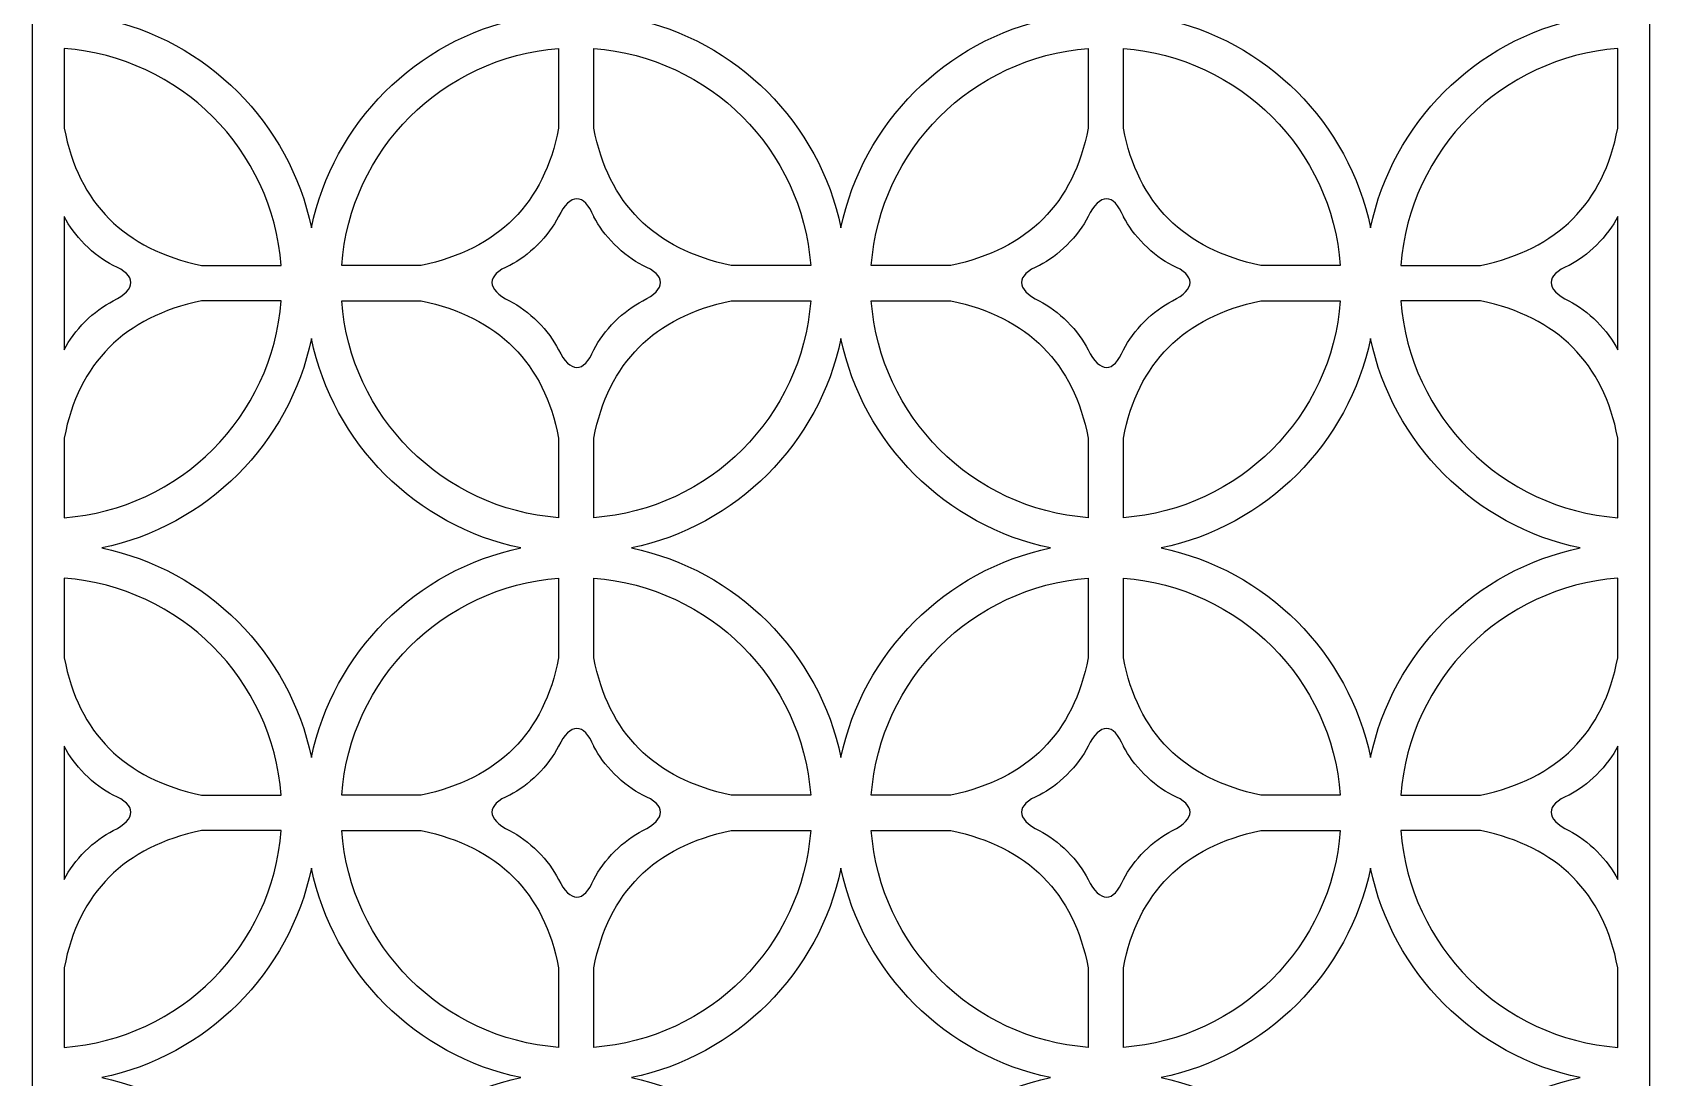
# Model space of a CAD drawing. Header units: centimetres. Extents: x -20.6 to -14.7, y -2.9 to 9.
# Drawn here: x -20.61 to -14.69, y 3.05 to 6.88 of the extents above; entities that cross this region are included whole.
import ezdxf

# ---------------------------------------------------------------- set-up
doc = ezdxf.new("R2010")
doc.units = ezdxf.units.CM
doc.header["$MEASUREMENT"] = 0
doc.layers.add('layer 1', color=7, linetype='Continuous')

msp = doc.modelspace()

# ---------------------------------------------------------------- linework, layer by layer
at = {"layer": 'layer 1', "color": 250}
for points, knots in [([(-14.69153, -2.83901), (-14.69153, -2.83901), (-14.69153, -2.7773), (-14.69153, -2.7773), (-14.69153, -2.7773), (-14.69153, -2.7773), (-14.69153, 8.88412), (-14.69153, 8.88412), (-14.69153, 8.88412), (-14.69153, 8.88412), (-14.69153, 9.00077), (-14.69153, 9.00077), (-14.69153, 9.00077), (-14.69153, 9.00077), (-14.80818, 9.00077), (-14.80818, 9.00077), (-14.80818, 9.00077), (-14.80818, 9.00077), (-20.49007, 9.00077), (-20.49007, 9.00077), (-20.49007, 9.00077), (-20.49007, 9.00077), (-20.60672, 9.00077), (-20.60672, 9.00077), (-20.60672, 9.00077), (-20.60672, 9.00077), (-20.60672, -2.89395), (-20.60672, -2.89395), (-20.60672, -2.89395), (-20.60672, -2.89395), (-20.49007, -2.89395), (-20.49007, -2.89395), (-20.49007, -2.89395), (-20.49007, -2.89395), (-14.69153, -2.89395), (-14.69153, -2.89395), (-14.69153, -2.89395), (-14.69153, -2.89395), (-14.69153, -2.83901), (-14.69153, -2.83901)], [0, 0, 0, 0, 0.0909091, 0.0909091, 0.0909091, 0.0909091, 0.1818182, 0.1818182, 0.1818182, 0.1818182, 0.2727273, 0.2727273, 0.2727273, 0.2727273, 0.3636364, 0.3636364, 0.3636364, 0.3636364, 0.4545455, 0.4545455, 0.4545455, 0.4545455, 0.5454545, 0.5454545, 0.5454545, 0.5454545, 0.6363636, 0.6363636, 0.6363636, 0.6363636, 0.7272727, 0.7272727, 0.7272727, 0.7272727, 0.8181818, 0.8181818, 0.8181818, 0.8181818, 1, 1, 1, 1]), ([(-19.58612, 7.6927), (-19.50633, 7.30869), (-19.20386, 7.00619), (-18.81986, 6.92638), (-18.81986, 6.92638), (-19.20386, 6.84657), (-19.50633, 6.54406), (-19.58612, 6.16006), (-19.58612, 6.16006), (-19.66592, 6.54409), (-19.96843, 6.84656), (-20.35245, 6.92637), (-20.35245, 6.92637), (-19.96843, 7.00616), (-19.66592, 7.30866), (-19.58612, 7.6927)], [0, 0, 0, 0, 0.2, 0.2, 0.2, 0.2, 0.4, 0.4, 0.4, 0.4, 0.6, 0.6, 0.6, 0.6, 1, 1, 1, 1]), ([(-16.88281, 6.92637), (-17.26683, 6.84656), (-17.56934, 6.54409), (-17.64914, 6.16006), (-17.64914, 6.16006), (-17.72893, 6.54406), (-18.0314, 6.84657), (-18.41541, 6.92638), (-18.41541, 6.92638), (-18.0314, 7.00619), (-17.72893, 7.30869), (-17.64914, 7.6927), (-17.64914, 7.6927), (-17.56934, 7.30867), (-17.26684, 7.00616), (-16.88281, 6.92637)], [0, 0, 0, 0, 0.2, 0.2, 0.2, 0.2, 0.4, 0.4, 0.4, 0.4, 0.6, 0.6, 0.6, 0.6, 1, 1, 1, 1]), ([(-14.9458, 6.92637), (-15.32982, 6.84656), (-15.63233, 6.54409), (-15.71213, 6.16006), (-15.71213, 6.16006), (-15.79193, 6.54406), (-16.09439, 6.84657), (-16.4784, 6.92638), (-16.4784, 6.92638), (-16.09439, 7.00619), (-15.79193, 7.30869), (-15.71213, 7.6927), (-15.71213, 7.6927), (-15.63233, 7.30867), (-15.32983, 7.00616), (-14.9458, 6.92637)], [0, 0, 0, 0, 0.2, 0.2, 0.2, 0.2, 0.4, 0.4, 0.4, 0.4, 0.6, 0.6, 0.6, 0.6, 1, 1, 1, 1]), ([(-20.49007, 6.81555), (-20.0666, 6.78409), (-19.72841, 6.4459), (-19.69696, 6.02244), (-19.69696, 6.02244), (-19.69696, 6.02244), (-19.98818, 6.02244), (-19.98818, 6.02244), (-19.98818, 6.02244), (-20.27048, 6.08249), (-20.43778, 6.24978), (-20.49007, 6.52434), (-20.49007, 6.52434), (-20.49007, 6.52434), (-20.49007, 6.81555), (-20.49007, 6.81555)], [0, 0, 0, 0, 0.2, 0.2, 0.2, 0.2, 0.4, 0.4, 0.4, 0.4, 0.6, 0.6, 0.6, 0.6, 1, 1, 1, 1]), ([(-19.47529, 6.02244), (-19.47529, 6.02244), (-19.18408, 6.02244), (-19.18408, 6.02244), (-19.18408, 6.02244), (-18.90177, 6.08249), (-18.73448, 6.24978), (-18.68219, 6.52434), (-18.68219, 6.52434), (-18.68219, 6.52434), (-18.68219, 6.81555), (-18.68219, 6.81555), (-18.68219, 6.81555), (-19.10565, 6.78409), (-19.44383, 6.4459), (-19.47529, 6.02244)], [0, 0, 0, 0, 0.2, 0.2, 0.2, 0.2, 0.4, 0.4, 0.4, 0.4, 0.6, 0.6, 0.6, 0.6, 1, 1, 1, 1]), ([(-18.55306, 6.81555), (-18.55306, 6.81555), (-18.55306, 6.52434), (-18.55306, 6.52434), (-18.55306, 6.52434), (-18.50077, 6.24978), (-18.33348, 6.08249), (-18.05117, 6.02244), (-18.05117, 6.02244), (-18.05117, 6.02244), (-17.75995, 6.02244), (-17.75995, 6.02244), (-17.75995, 6.02244), (-17.79141, 6.4459), (-18.1296, 6.78409), (-18.55306, 6.81555)], [0, 0, 0, 0, 0.2, 0.2, 0.2, 0.2, 0.4, 0.4, 0.4, 0.4, 0.6, 0.6, 0.6, 0.6, 1, 1, 1, 1]), ([(-17.53828, 6.02244), (-17.53828, 6.02244), (-17.24707, 6.02244), (-17.24707, 6.02244), (-17.24707, 6.02244), (-16.96476, 6.08249), (-16.79747, 6.24978), (-16.74518, 6.52434), (-16.74518, 6.52434), (-16.74518, 6.52434), (-16.74518, 6.81555), (-16.74518, 6.81555), (-16.74518, 6.81555), (-17.16864, 6.78409), (-17.50682, 6.4459), (-17.53828, 6.02244)], [0, 0, 0, 0, 0.2, 0.2, 0.2, 0.2, 0.4, 0.4, 0.4, 0.4, 0.6, 0.6, 0.6, 0.6, 1, 1, 1, 1]), ([(-16.61605, 6.81555), (-16.61605, 6.81555), (-16.61605, 6.52434), (-16.61605, 6.52434), (-16.61605, 6.52434), (-16.56376, 6.24978), (-16.39647, 6.08249), (-16.11416, 6.02244), (-16.11416, 6.02244), (-16.11416, 6.02244), (-15.82294, 6.02244), (-15.82294, 6.02244), (-15.82294, 6.02244), (-15.8544, 6.4459), (-16.19259, 6.78409), (-16.61605, 6.81555)], [0, 0, 0, 0, 0.2, 0.2, 0.2, 0.2, 0.4, 0.4, 0.4, 0.4, 0.6, 0.6, 0.6, 0.6, 1, 1, 1, 1]), ([(-14.80818, 6.52434), (-14.86046, 6.24978), (-15.02776, 6.08249), (-15.31006, 6.02244), (-15.31006, 6.02244), (-15.31006, 6.02244), (-15.60127, 6.02244), (-15.60127, 6.02244), (-15.60127, 6.02244), (-15.56982, 6.4459), (-15.23163, 6.78409), (-14.80818, 6.81555), (-14.80818, 6.81555), (-14.80818, 6.81555), (-14.80818, 6.52434), (-14.80818, 6.52434)], [0, 0, 0, 0, 0.2, 0.2, 0.2, 0.2, 0.4, 0.4, 0.4, 0.4, 0.6, 0.6, 0.6, 0.6, 1, 1, 1, 1]), ([(-18.68219, 6.2015), (-18.64137, 6.28757), (-18.58822, 6.28779), (-18.55306, 6.2015), (-18.55306, 6.2015), (-18.55306, 6.2015), (-18.55305, 6.20148), (-18.55305, 6.20148), (-18.55305, 6.20148), (-18.55305, 6.20148), (-18.55305, 6.2015), (-18.55305, 6.2015), (-18.55305, 6.2015), (-18.55305, 6.2015), (-18.55268, 6.20076), (-18.55268, 6.20076), (-18.55268, 6.20076), (-18.53571, 6.16729), (-18.50952, 6.13173), (-18.47842, 6.10009), (-18.47842, 6.10009), (-18.47842, 6.10009), (-18.47841, 6.10007), (-18.47841, 6.10007), (-18.47841, 6.10007), (-18.47841, 6.10007), (-18.47792, 6.09958), (-18.47792, 6.09958), (-18.47792, 6.09958), (-18.44543, 6.06718), (-18.40856, 6.03986), (-18.37399, 6.02245), (-18.37399, 6.02245), (-18.2877, 5.98729), (-18.28793, 5.93414), (-18.37399, 5.89332), (-18.37399, 5.89332), (-18.37399, 5.89332), (-18.37399, 5.89331), (-18.37399, 5.89331), (-18.37399, 5.89331), (-18.37399, 5.89331), (-18.37401, 5.8933), (-18.37401, 5.8933), (-18.37401, 5.8933), (-18.37401, 5.8933), (-18.374, 5.8933), (-18.374, 5.8933), (-18.374, 5.8933), (-18.40805, 5.8761), (-18.44442, 5.84931), (-18.47661, 5.81751), (-18.47661, 5.81751), (-18.50872, 5.78517), (-18.53575, 5.74859), (-18.55304, 5.71426), (-18.55304, 5.71426), (-18.5882, 5.62796), (-18.64135, 5.62819), (-18.68217, 5.71426), (-18.68217, 5.71426), (-18.68217, 5.71426), (-18.68218, 5.71426), (-18.68218, 5.71426), (-18.68218, 5.71426), (-18.68218, 5.71426), (-18.68219, 5.71428), (-18.68219, 5.71428), (-18.68219, 5.71428), (-18.68219, 5.71428), (-18.68219, 5.71427), (-18.68219, 5.71427), (-18.68219, 5.71427), (-18.6994, 5.74832), (-18.72618, 5.78469), (-18.75798, 5.81687), (-18.75798, 5.81687), (-18.79032, 5.84899), (-18.82691, 5.87602), (-18.86124, 5.8933), (-18.86124, 5.8933), (-18.9473, 5.93412), (-18.94753, 5.98727), (-18.86124, 6.02244), (-18.86124, 6.02244), (-18.86124, 6.02244), (-18.86121, 6.02244), (-18.86121, 6.02244), (-18.86121, 6.02244), (-18.86121, 6.02244), (-18.86124, 6.02244), (-18.86124, 6.02244), (-18.86124, 6.02244), (-18.86124, 6.02244), (-18.8605, 6.0228), (-18.8605, 6.0228), (-18.8605, 6.0228), (-18.82702, 6.03976), (-18.79147, 6.06597), (-18.75981, 6.09708), (-18.75981, 6.09708), (-18.75981, 6.09708), (-18.75976, 6.09713), (-18.75976, 6.09713), (-18.75976, 6.09713), (-18.75976, 6.09713), (-18.7593, 6.0976), (-18.7593, 6.0976), (-18.7593, 6.0976), (-18.72687, 6.13011), (-18.69959, 6.16694), (-18.68219, 6.2015)], [0, 0, 0, 0, 0.0344828, 0.0344828, 0.0344828, 0.0344828, 0.0689655, 0.0689655, 0.0689655, 0.0689655, 0.1034483, 0.1034483, 0.1034483, 0.1034483, 0.137931, 0.137931, 0.137931, 0.137931, 0.1724138, 0.1724138, 0.1724138, 0.1724138, 0.2068966, 0.2068966, 0.2068966, 0.2068966, 0.2413793, 0.2413793, 0.2413793, 0.2413793, 0.2758621, 0.2758621, 0.2758621, 0.2758621, 0.3103448, 0.3103448, 0.3103448, 0.3103448, 0.3448276, 0.3448276, 0.3448276, 0.3448276, 0.3793103, 0.3793103, 0.3793103, 0.3793103, 0.4137931, 0.4137931, 0.4137931, 0.4137931, 0.4482759, 0.4482759, 0.4482759, 0.4482759, 0.4827586, 0.4827586, 0.4827586, 0.4827586, 0.5172414, 0.5172414, 0.5172414, 0.5172414, 0.5517241, 0.5517241, 0.5517241, 0.5517241, 0.5862069, 0.5862069, 0.5862069, 0.5862069, 0.6206897, 0.6206897, 0.6206897, 0.6206897, 0.6551724, 0.6551724, 0.6551724, 0.6551724, 0.6896552, 0.6896552, 0.6896552, 0.6896552, 0.7241379, 0.7241379, 0.7241379, 0.7241379, 0.7586207, 0.7586207, 0.7586207, 0.7586207, 0.7931034, 0.7931034, 0.7931034, 0.7931034, 0.8275862, 0.8275862, 0.8275862, 0.8275862, 0.862069, 0.862069, 0.862069, 0.862069, 0.8965517, 0.8965517, 0.8965517, 0.8965517, 0.9310345, 0.9310345, 0.9310345, 0.9310345, 1, 1, 1, 1]), ([(-16.74518, 6.2015), (-16.70437, 6.28757), (-16.65122, 6.28779), (-16.61605, 6.2015), (-16.61605, 6.2015), (-16.61605, 6.2015), (-16.61604, 6.20148), (-16.61604, 6.20148), (-16.61604, 6.20148), (-16.61604, 6.20148), (-16.61604, 6.2015), (-16.61604, 6.2015), (-16.61604, 6.2015), (-16.61604, 6.2015), (-16.61567, 6.20076), (-16.61567, 6.20076), (-16.61567, 6.20076), (-16.5987, 6.16729), (-16.57251, 6.13173), (-16.54141, 6.10009), (-16.54141, 6.10009), (-16.54141, 6.10009), (-16.5414, 6.10007), (-16.5414, 6.10007), (-16.5414, 6.10007), (-16.5414, 6.10007), (-16.54092, 6.09958), (-16.54092, 6.09958), (-16.54092, 6.09958), (-16.50842, 6.06718), (-16.47155, 6.03986), (-16.43698, 6.02245), (-16.43698, 6.02245), (-16.35069, 5.98729), (-16.35092, 5.93414), (-16.43698, 5.89332), (-16.43698, 5.89332), (-16.43698, 5.89332), (-16.43698, 5.89331), (-16.43698, 5.89331), (-16.43698, 5.89331), (-16.43698, 5.89331), (-16.437, 5.8933), (-16.437, 5.8933), (-16.437, 5.8933), (-16.437, 5.8933), (-16.43699, 5.8933), (-16.43699, 5.8933), (-16.43699, 5.8933), (-16.47104, 5.8761), (-16.50741, 5.84931), (-16.5396, 5.81751), (-16.5396, 5.81751), (-16.57172, 5.78517), (-16.59875, 5.74859), (-16.61603, 5.71426), (-16.61603, 5.71426), (-16.6512, 5.62796), (-16.70435, 5.62819), (-16.74516, 5.71426), (-16.74516, 5.71426), (-16.74516, 5.71426), (-16.74517, 5.71426), (-16.74517, 5.71426), (-16.74517, 5.71426), (-16.74517, 5.71426), (-16.74518, 5.71428), (-16.74518, 5.71428), (-16.74518, 5.71428), (-16.74518, 5.71428), (-16.74518, 5.71427), (-16.74518, 5.71427), (-16.74518, 5.71427), (-16.76239, 5.74832), (-16.78918, 5.78469), (-16.82097, 5.81687), (-16.82097, 5.81687), (-16.85331, 5.84899), (-16.8899, 5.87602), (-16.92423, 5.8933), (-16.92423, 5.8933), (-17.01029, 5.93412), (-17.01052, 5.98727), (-16.92423, 6.02244), (-16.92423, 6.02244), (-16.92423, 6.02244), (-16.92421, 6.02244), (-16.92421, 6.02244), (-16.92421, 6.02244), (-16.92421, 6.02244), (-16.92423, 6.02244), (-16.92423, 6.02244), (-16.92423, 6.02244), (-16.92423, 6.02244), (-16.9235, 6.0228), (-16.9235, 6.0228), (-16.9235, 6.0228), (-16.89002, 6.03976), (-16.85446, 6.06597), (-16.8228, 6.09708), (-16.8228, 6.09708), (-16.8228, 6.09708), (-16.82275, 6.09713), (-16.82275, 6.09713), (-16.82275, 6.09713), (-16.82275, 6.09713), (-16.82229, 6.0976), (-16.82229, 6.0976), (-16.82229, 6.0976), (-16.78986, 6.13011), (-16.76258, 6.16694), (-16.74518, 6.2015)], [0, 0, 0, 0, 0.0344828, 0.0344828, 0.0344828, 0.0344828, 0.0689655, 0.0689655, 0.0689655, 0.0689655, 0.1034483, 0.1034483, 0.1034483, 0.1034483, 0.137931, 0.137931, 0.137931, 0.137931, 0.1724138, 0.1724138, 0.1724138, 0.1724138, 0.2068966, 0.2068966, 0.2068966, 0.2068966, 0.2413793, 0.2413793, 0.2413793, 0.2413793, 0.2758621, 0.2758621, 0.2758621, 0.2758621, 0.3103448, 0.3103448, 0.3103448, 0.3103448, 0.3448276, 0.3448276, 0.3448276, 0.3448276, 0.3793103, 0.3793103, 0.3793103, 0.3793103, 0.4137931, 0.4137931, 0.4137931, 0.4137931, 0.4482759, 0.4482759, 0.4482759, 0.4482759, 0.4827586, 0.4827586, 0.4827586, 0.4827586, 0.5172414, 0.5172414, 0.5172414, 0.5172414, 0.5517241, 0.5517241, 0.5517241, 0.5517241, 0.5862069, 0.5862069, 0.5862069, 0.5862069, 0.6206897, 0.6206897, 0.6206897, 0.6206897, 0.6551724, 0.6551724, 0.6551724, 0.6551724, 0.6896552, 0.6896552, 0.6896552, 0.6896552, 0.7241379, 0.7241379, 0.7241379, 0.7241379, 0.7586207, 0.7586207, 0.7586207, 0.7586207, 0.7931034, 0.7931034, 0.7931034, 0.7931034, 0.8275862, 0.8275862, 0.8275862, 0.8275862, 0.862069, 0.862069, 0.862069, 0.862069, 0.8965517, 0.8965517, 0.8965517, 0.8965517, 0.9310345, 0.9310345, 0.9310345, 0.9310345, 1, 1, 1, 1]), ([(-20.49007, 6.2015), (-20.49007, 6.2015), (-20.49006, 6.20148), (-20.49006, 6.20148), (-20.49006, 6.20148), (-20.49006, 6.20148), (-20.49006, 6.2015), (-20.49006, 6.2015), (-20.49006, 6.2015), (-20.49006, 6.2015), (-20.48969, 6.20076), (-20.48969, 6.20076), (-20.48969, 6.20076), (-20.47272, 6.16729), (-20.44652, 6.13173), (-20.41543, 6.10009), (-20.41543, 6.10009), (-20.41543, 6.10009), (-20.41541, 6.10007), (-20.41541, 6.10007), (-20.41541, 6.10007), (-20.41541, 6.10007), (-20.41493, 6.09958), (-20.41493, 6.09958), (-20.41493, 6.09958), (-20.38244, 6.06718), (-20.34557, 6.03986), (-20.311, 6.02245), (-20.311, 6.02245), (-20.22471, 5.98729), (-20.22493, 5.93414), (-20.311, 5.89332), (-20.311, 5.89332), (-20.311, 5.89332), (-20.311, 5.89331), (-20.311, 5.89331), (-20.311, 5.89331), (-20.311, 5.89331), (-20.31102, 5.8933), (-20.31102, 5.8933), (-20.31102, 5.8933), (-20.31102, 5.8933), (-20.31101, 5.8933), (-20.31101, 5.8933), (-20.31101, 5.8933), (-20.34506, 5.8761), (-20.38143, 5.84931), (-20.41362, 5.81751), (-20.41362, 5.81751), (-20.44573, 5.78517), (-20.47276, 5.74859), (-20.49005, 5.71426), (-20.49005, 5.71426), (-20.49005, 5.71426), (-20.49007, 5.7142), (-20.49007, 5.7142), (-20.49007, 5.7142), (-20.49007, 5.7142), (-20.49007, 6.2015), (-20.49007, 6.2015)], [0, 0, 0, 0, 0.0625, 0.0625, 0.0625, 0.0625, 0.125, 0.125, 0.125, 0.125, 0.1875, 0.1875, 0.1875, 0.1875, 0.25, 0.25, 0.25, 0.25, 0.3125, 0.3125, 0.3125, 0.3125, 0.375, 0.375, 0.375, 0.375, 0.4375, 0.4375, 0.4375, 0.4375, 0.5, 0.5, 0.5, 0.5, 0.5625, 0.5625, 0.5625, 0.5625, 0.625, 0.625, 0.625, 0.625, 0.6875, 0.6875, 0.6875, 0.6875, 0.75, 0.75, 0.75, 0.75, 0.8125, 0.8125, 0.8125, 0.8125, 0.875, 0.875, 0.875, 0.875, 1, 1, 1, 1]), ([(-14.80818, 5.71427), (-14.82538, 5.74832), (-14.85217, 5.78469), (-14.88397, 5.81687), (-14.88397, 5.81687), (-14.91631, 5.84899), (-14.95289, 5.87602), (-14.98722, 5.8933), (-14.98722, 5.8933), (-15.07329, 5.93412), (-15.07351, 5.98727), (-14.98722, 6.02244), (-14.98722, 6.02244), (-14.98722, 6.02244), (-14.9872, 6.02244), (-14.9872, 6.02244), (-14.9872, 6.02244), (-14.9872, 6.02244), (-14.98722, 6.02244), (-14.98722, 6.02244), (-14.98722, 6.02244), (-14.98722, 6.02244), (-14.98649, 6.0228), (-14.98649, 6.0228), (-14.98649, 6.0228), (-14.95301, 6.03976), (-14.91746, 6.06597), (-14.8858, 6.09708), (-14.8858, 6.09708), (-14.8858, 6.09708), (-14.88574, 6.09713), (-14.88574, 6.09713), (-14.88574, 6.09713), (-14.88574, 6.09713), (-14.88528, 6.0976), (-14.88528, 6.0976), (-14.88528, 6.0976), (-14.85286, 6.13011), (-14.82558, 6.16694), (-14.80818, 6.2015), (-14.80818, 6.2015), (-14.80818, 6.2015), (-14.80818, 5.71427), (-14.80818, 5.71427)], [0, 0, 0, 0, 0.0833333, 0.0833333, 0.0833333, 0.0833333, 0.1666667, 0.1666667, 0.1666667, 0.1666667, 0.25, 0.25, 0.25, 0.25, 0.3333333, 0.3333333, 0.3333333, 0.3333333, 0.4166667, 0.4166667, 0.4166667, 0.4166667, 0.5, 0.5, 0.5, 0.5, 0.5833333, 0.5833333, 0.5833333, 0.5833333, 0.6666667, 0.6666667, 0.6666667, 0.6666667, 0.75, 0.75, 0.75, 0.75, 0.8333333, 0.8333333, 0.8333333, 0.8333333, 1, 1, 1, 1]), ([(-20.49007, 5.39143), (-20.43778, 5.66598), (-20.27051, 5.83325), (-19.98823, 5.89331), (-19.98823, 5.89331), (-19.98823, 5.89331), (-19.69695, 5.89331), (-19.69695, 5.89331), (-19.69695, 5.89331), (-19.72839, 5.46984), (-20.06659, 5.13163), (-20.49007, 5.10017), (-20.49007, 5.10017), (-20.49007, 5.10017), (-20.49007, 5.39143), (-20.49007, 5.39143)], [0, 0, 0, 0, 0.2, 0.2, 0.2, 0.2, 0.4, 0.4, 0.4, 0.4, 0.6, 0.6, 0.6, 0.6, 1, 1, 1, 1]), ([(-18.68219, 5.39143), (-18.73448, 5.66598), (-18.90175, 5.83325), (-19.18403, 5.89331), (-19.18403, 5.89331), (-19.18403, 5.89331), (-19.4753, 5.89331), (-19.4753, 5.89331), (-19.4753, 5.89331), (-19.44386, 5.46984), (-19.10566, 5.13163), (-18.68219, 5.10017), (-18.68219, 5.10017), (-18.68219, 5.10017), (-18.68219, 5.39143), (-18.68219, 5.39143)], [0, 0, 0, 0, 0.2, 0.2, 0.2, 0.2, 0.4, 0.4, 0.4, 0.4, 0.6, 0.6, 0.6, 0.6, 1, 1, 1, 1]), ([(-17.75994, 5.89331), (-17.75994, 5.89331), (-18.05122, 5.89331), (-18.05122, 5.89331), (-18.05122, 5.89331), (-18.3335, 5.83325), (-18.50077, 5.66598), (-18.55306, 5.39143), (-18.55306, 5.39143), (-18.55306, 5.39143), (-18.55306, 5.10017), (-18.55306, 5.10017), (-18.55306, 5.10017), (-18.12959, 5.13163), (-17.79139, 5.46984), (-17.75994, 5.89331)], [0, 0, 0, 0, 0.2, 0.2, 0.2, 0.2, 0.4, 0.4, 0.4, 0.4, 0.6, 0.6, 0.6, 0.6, 1, 1, 1, 1]), ([(-16.74518, 5.39143), (-16.79747, 5.66598), (-16.96474, 5.83325), (-17.24702, 5.89331), (-17.24702, 5.89331), (-17.24702, 5.89331), (-17.53829, 5.89331), (-17.53829, 5.89331), (-17.53829, 5.89331), (-17.50685, 5.46984), (-17.16865, 5.13163), (-16.74518, 5.10017), (-16.74518, 5.10017), (-16.74518, 5.10017), (-16.74518, 5.39143), (-16.74518, 5.39143)], [0, 0, 0, 0, 0.2, 0.2, 0.2, 0.2, 0.4, 0.4, 0.4, 0.4, 0.6, 0.6, 0.6, 0.6, 1, 1, 1, 1]), ([(-15.82293, 5.89331), (-15.82293, 5.89331), (-16.11421, 5.89331), (-16.11421, 5.89331), (-16.11421, 5.89331), (-16.39649, 5.83325), (-16.56376, 5.66598), (-16.61605, 5.39143), (-16.61605, 5.39143), (-16.61605, 5.39143), (-16.61605, 5.10017), (-16.61605, 5.10017), (-16.61605, 5.10017), (-16.19258, 5.13163), (-15.85438, 5.46984), (-15.82293, 5.89331)], [0, 0, 0, 0, 0.2, 0.2, 0.2, 0.2, 0.4, 0.4, 0.4, 0.4, 0.6, 0.6, 0.6, 0.6, 1, 1, 1, 1]), ([(-14.80818, 5.10017), (-15.23164, 5.13163), (-15.56984, 5.46984), (-15.60128, 5.89331), (-15.60128, 5.89331), (-15.60128, 5.89331), (-15.31001, 5.89331), (-15.31001, 5.89331), (-15.31001, 5.89331), (-15.02773, 5.83325), (-14.86046, 5.66598), (-14.80818, 5.39143), (-14.80818, 5.39143), (-14.80818, 5.39143), (-14.80818, 5.10017), (-14.80818, 5.10017)], [0, 0, 0, 0, 0.2, 0.2, 0.2, 0.2, 0.4, 0.4, 0.4, 0.4, 0.6, 0.6, 0.6, 0.6, 1, 1, 1, 1]), ([(-19.58612, 5.75569), (-19.50633, 5.37168), (-19.20386, 5.06918), (-18.81986, 4.98937), (-18.81986, 4.98937), (-19.20386, 4.90956), (-19.50633, 4.60706), (-19.58612, 4.22305), (-19.58612, 4.22305), (-19.66592, 4.60707), (-19.96843, 4.90956), (-20.35245, 4.98936), (-20.35245, 4.98936), (-19.96843, 5.06915), (-19.66592, 5.37166), (-19.58612, 5.75569)], [0, 0, 0, 0, 0.2, 0.2, 0.2, 0.2, 0.4, 0.4, 0.4, 0.4, 0.6, 0.6, 0.6, 0.6, 1, 1, 1, 1]), ([(-16.88281, 4.98936), (-17.26683, 4.90956), (-17.56934, 4.60707), (-17.64914, 4.22305), (-17.64914, 4.22305), (-17.72893, 4.60705), (-18.0314, 4.90956), (-18.41541, 4.98937), (-18.41541, 4.98937), (-18.0314, 5.06918), (-17.72893, 5.37168), (-17.64914, 5.75569), (-17.64914, 5.75569), (-17.56934, 5.37166), (-17.26684, 5.06915), (-16.88281, 4.98936)], [0, 0, 0, 0, 0.2, 0.2, 0.2, 0.2, 0.4, 0.4, 0.4, 0.4, 0.6, 0.6, 0.6, 0.6, 1, 1, 1, 1]), ([(-14.9458, 4.98936), (-15.32982, 4.90956), (-15.63233, 4.60707), (-15.71213, 4.22305), (-15.71213, 4.22305), (-15.79193, 4.60706), (-16.09439, 4.90956), (-16.4784, 4.98937), (-16.4784, 4.98937), (-16.09439, 5.06918), (-15.79193, 5.37168), (-15.71213, 5.75569), (-15.71213, 5.75569), (-15.63233, 5.37166), (-15.32983, 5.06915), (-14.9458, 4.98936)], [0, 0, 0, 0, 0.2, 0.2, 0.2, 0.2, 0.4, 0.4, 0.4, 0.4, 0.6, 0.6, 0.6, 0.6, 1, 1, 1, 1]), ([(-20.49007, 4.87855), (-20.0666, 4.84708), (-19.72841, 4.50889), (-19.69696, 4.08544), (-19.69696, 4.08544), (-19.69696, 4.08544), (-19.98818, 4.08544), (-19.98818, 4.08544), (-19.98818, 4.08544), (-20.27048, 4.14548), (-20.43778, 4.31277), (-20.49007, 4.58733), (-20.49007, 4.58733), (-20.49007, 4.58733), (-20.49007, 4.87855), (-20.49007, 4.87855)], [0, 0, 0, 0, 0.2, 0.2, 0.2, 0.2, 0.4, 0.4, 0.4, 0.4, 0.6, 0.6, 0.6, 0.6, 1, 1, 1, 1]), ([(-19.47529, 4.08544), (-19.47529, 4.08544), (-19.18408, 4.08544), (-19.18408, 4.08544), (-19.18408, 4.08544), (-18.90177, 4.14548), (-18.73448, 4.31277), (-18.68219, 4.58733), (-18.68219, 4.58733), (-18.68219, 4.58733), (-18.68219, 4.87855), (-18.68219, 4.87855), (-18.68219, 4.87855), (-19.10565, 4.84708), (-19.44383, 4.50889), (-19.47529, 4.08544)], [0, 0, 0, 0, 0.2, 0.2, 0.2, 0.2, 0.4, 0.4, 0.4, 0.4, 0.6, 0.6, 0.6, 0.6, 1, 1, 1, 1]), ([(-18.55306, 4.87855), (-18.55306, 4.87855), (-18.55306, 4.58733), (-18.55306, 4.58733), (-18.55306, 4.58733), (-18.50077, 4.31277), (-18.33348, 4.14548), (-18.05117, 4.08544), (-18.05117, 4.08544), (-18.05117, 4.08544), (-17.75995, 4.08544), (-17.75995, 4.08544), (-17.75995, 4.08544), (-17.79141, 4.50889), (-18.1296, 4.84708), (-18.55306, 4.87855)], [0, 0, 0, 0, 0.2, 0.2, 0.2, 0.2, 0.4, 0.4, 0.4, 0.4, 0.6, 0.6, 0.6, 0.6, 1, 1, 1, 1]), ([(-17.53828, 4.08544), (-17.53828, 4.08544), (-17.24707, 4.08544), (-17.24707, 4.08544), (-17.24707, 4.08544), (-16.96476, 4.14548), (-16.79747, 4.31277), (-16.74518, 4.58733), (-16.74518, 4.58733), (-16.74518, 4.58733), (-16.74518, 4.87855), (-16.74518, 4.87855), (-16.74518, 4.87855), (-17.16864, 4.84708), (-17.50682, 4.50889), (-17.53828, 4.08544)], [0, 0, 0, 0, 0.2, 0.2, 0.2, 0.2, 0.4, 0.4, 0.4, 0.4, 0.6, 0.6, 0.6, 0.6, 1, 1, 1, 1]), ([(-16.61605, 4.87855), (-16.61605, 4.87855), (-16.61605, 4.58733), (-16.61605, 4.58733), (-16.61605, 4.58733), (-16.56376, 4.31277), (-16.39647, 4.14548), (-16.11416, 4.08544), (-16.11416, 4.08544), (-16.11416, 4.08544), (-15.82294, 4.08544), (-15.82294, 4.08544), (-15.82294, 4.08544), (-15.8544, 4.50889), (-16.19259, 4.84708), (-16.61605, 4.87855)], [0, 0, 0, 0, 0.2, 0.2, 0.2, 0.2, 0.4, 0.4, 0.4, 0.4, 0.6, 0.6, 0.6, 0.6, 1, 1, 1, 1]), ([(-14.80818, 4.58733), (-14.86046, 4.31277), (-15.02776, 4.14548), (-15.31006, 4.08544), (-15.31006, 4.08544), (-15.31006, 4.08544), (-15.60127, 4.08544), (-15.60127, 4.08544), (-15.60127, 4.08544), (-15.56982, 4.50889), (-15.23163, 4.84708), (-14.80818, 4.87855), (-14.80818, 4.87855), (-14.80818, 4.87855), (-14.80818, 4.58733), (-14.80818, 4.58733)], [0, 0, 0, 0, 0.2, 0.2, 0.2, 0.2, 0.4, 0.4, 0.4, 0.4, 0.6, 0.6, 0.6, 0.6, 1, 1, 1, 1]), ([(-18.68219, 4.26449), (-18.64137, 4.35056), (-18.58822, 4.35078), (-18.55306, 4.26449), (-18.55306, 4.26449), (-18.55306, 4.26449), (-18.55305, 4.26447), (-18.55305, 4.26447), (-18.55305, 4.26447), (-18.55305, 4.26447), (-18.55305, 4.26449), (-18.55305, 4.26449), (-18.55305, 4.26449), (-18.55305, 4.26449), (-18.55268, 4.26375), (-18.55268, 4.26375), (-18.55268, 4.26375), (-18.53571, 4.23028), (-18.50952, 4.19472), (-18.47842, 4.16308), (-18.47842, 4.16308), (-18.47842, 4.16308), (-18.47841, 4.16306), (-18.47841, 4.16306), (-18.47841, 4.16306), (-18.47841, 4.16306), (-18.47792, 4.16257), (-18.47792, 4.16257), (-18.47792, 4.16257), (-18.44543, 4.13017), (-18.40856, 4.10285), (-18.37399, 4.08545), (-18.37399, 4.08545), (-18.2877, 4.05028), (-18.28793, 3.99713), (-18.37399, 3.95631), (-18.37399, 3.95631), (-18.37399, 3.95631), (-18.37399, 3.9563), (-18.37399, 3.9563), (-18.37399, 3.9563), (-18.37399, 3.9563), (-18.37401, 3.95629), (-18.37401, 3.95629), (-18.37401, 3.95629), (-18.37401, 3.95629), (-18.374, 3.95629), (-18.374, 3.95629), (-18.374, 3.95629), (-18.40805, 3.93909), (-18.44442, 3.9123), (-18.47661, 3.8805), (-18.47661, 3.8805), (-18.50872, 3.84817), (-18.53575, 3.81158), (-18.55304, 3.77725), (-18.55304, 3.77725), (-18.5882, 3.69095), (-18.64135, 3.69118), (-18.68217, 3.77725), (-18.68217, 3.77725), (-18.68217, 3.77725), (-18.68218, 3.77725), (-18.68218, 3.77725), (-18.68218, 3.77725), (-18.68218, 3.77725), (-18.68219, 3.77727), (-18.68219, 3.77727), (-18.68219, 3.77727), (-18.68219, 3.77727), (-18.68219, 3.77726), (-18.68219, 3.77726), (-18.68219, 3.77726), (-18.6994, 3.81131), (-18.72618, 3.84768), (-18.75798, 3.87987), (-18.75798, 3.87987), (-18.79032, 3.91198), (-18.82691, 3.93901), (-18.86124, 3.95629), (-18.86124, 3.95629), (-18.9473, 3.99711), (-18.94753, 4.05026), (-18.86124, 4.08543), (-18.86124, 4.08543), (-18.86124, 4.08543), (-18.86121, 4.08544), (-18.86121, 4.08544), (-18.86121, 4.08544), (-18.86121, 4.08544), (-18.86124, 4.08544), (-18.86124, 4.08544), (-18.86124, 4.08544), (-18.86124, 4.08544), (-18.8605, 4.08579), (-18.8605, 4.08579), (-18.8605, 4.08579), (-18.82702, 4.10275), (-18.79147, 4.12897), (-18.75981, 4.16008), (-18.75981, 4.16008), (-18.75981, 4.16008), (-18.75976, 4.16012), (-18.75976, 4.16012), (-18.75976, 4.16012), (-18.75976, 4.16012), (-18.7593, 4.1606), (-18.7593, 4.1606), (-18.7593, 4.1606), (-18.72687, 4.1931), (-18.69959, 4.22993), (-18.68219, 4.26449)], [0, 0, 0, 0, 0.0344828, 0.0344828, 0.0344828, 0.0344828, 0.0689655, 0.0689655, 0.0689655, 0.0689655, 0.1034483, 0.1034483, 0.1034483, 0.1034483, 0.137931, 0.137931, 0.137931, 0.137931, 0.1724138, 0.1724138, 0.1724138, 0.1724138, 0.2068966, 0.2068966, 0.2068966, 0.2068966, 0.2413793, 0.2413793, 0.2413793, 0.2413793, 0.2758621, 0.2758621, 0.2758621, 0.2758621, 0.3103448, 0.3103448, 0.3103448, 0.3103448, 0.3448276, 0.3448276, 0.3448276, 0.3448276, 0.3793103, 0.3793103, 0.3793103, 0.3793103, 0.4137931, 0.4137931, 0.4137931, 0.4137931, 0.4482759, 0.4482759, 0.4482759, 0.4482759, 0.4827586, 0.4827586, 0.4827586, 0.4827586, 0.5172414, 0.5172414, 0.5172414, 0.5172414, 0.5517241, 0.5517241, 0.5517241, 0.5517241, 0.5862069, 0.5862069, 0.5862069, 0.5862069, 0.6206897, 0.6206897, 0.6206897, 0.6206897, 0.6551724, 0.6551724, 0.6551724, 0.6551724, 0.6896552, 0.6896552, 0.6896552, 0.6896552, 0.7241379, 0.7241379, 0.7241379, 0.7241379, 0.7586207, 0.7586207, 0.7586207, 0.7586207, 0.7931034, 0.7931034, 0.7931034, 0.7931034, 0.8275862, 0.8275862, 0.8275862, 0.8275862, 0.862069, 0.862069, 0.862069, 0.862069, 0.8965517, 0.8965517, 0.8965517, 0.8965517, 0.9310345, 0.9310345, 0.9310345, 0.9310345, 1, 1, 1, 1]), ([(-16.74518, 4.26449), (-16.70437, 4.35056), (-16.65122, 4.35078), (-16.61605, 4.26449), (-16.61605, 4.26449), (-16.61605, 4.26449), (-16.61604, 4.26447), (-16.61604, 4.26447), (-16.61604, 4.26447), (-16.61604, 4.26447), (-16.61604, 4.26449), (-16.61604, 4.26449), (-16.61604, 4.26449), (-16.61604, 4.26449), (-16.61567, 4.26375), (-16.61567, 4.26375), (-16.61567, 4.26375), (-16.5987, 4.23028), (-16.57251, 4.19472), (-16.54141, 4.16308), (-16.54141, 4.16308), (-16.54141, 4.16308), (-16.5414, 4.16306), (-16.5414, 4.16306), (-16.5414, 4.16306), (-16.5414, 4.16306), (-16.54092, 4.16257), (-16.54092, 4.16257), (-16.54092, 4.16257), (-16.50842, 4.13017), (-16.47155, 4.10285), (-16.43698, 4.08545), (-16.43698, 4.08545), (-16.35069, 4.05028), (-16.35092, 3.99713), (-16.43698, 3.95631), (-16.43698, 3.95631), (-16.43698, 3.95631), (-16.43698, 3.9563), (-16.43698, 3.9563), (-16.43698, 3.9563), (-16.43698, 3.9563), (-16.437, 3.95629), (-16.437, 3.95629), (-16.437, 3.95629), (-16.437, 3.95629), (-16.43699, 3.95629), (-16.43699, 3.95629), (-16.43699, 3.95629), (-16.47104, 3.93909), (-16.50741, 3.9123), (-16.5396, 3.8805), (-16.5396, 3.8805), (-16.57172, 3.84817), (-16.59875, 3.81158), (-16.61603, 3.77725), (-16.61603, 3.77725), (-16.6512, 3.69095), (-16.70435, 3.69118), (-16.74516, 3.77725), (-16.74516, 3.77725), (-16.74516, 3.77725), (-16.74517, 3.77725), (-16.74517, 3.77725), (-16.74517, 3.77725), (-16.74517, 3.77725), (-16.74518, 3.77727), (-16.74518, 3.77727), (-16.74518, 3.77727), (-16.74518, 3.77727), (-16.74518, 3.77726), (-16.74518, 3.77726), (-16.74518, 3.77726), (-16.76239, 3.81131), (-16.78918, 3.84768), (-16.82097, 3.87987), (-16.82097, 3.87987), (-16.85331, 3.91198), (-16.8899, 3.93901), (-16.92423, 3.95629), (-16.92423, 3.95629), (-17.01029, 3.99711), (-17.01052, 4.05026), (-16.92423, 4.08543), (-16.92423, 4.08543), (-16.92423, 4.08543), (-16.92421, 4.08544), (-16.92421, 4.08544), (-16.92421, 4.08544), (-16.92421, 4.08544), (-16.92423, 4.08544), (-16.92423, 4.08544), (-16.92423, 4.08544), (-16.92423, 4.08544), (-16.9235, 4.08579), (-16.9235, 4.08579), (-16.9235, 4.08579), (-16.89002, 4.10275), (-16.85446, 4.12897), (-16.8228, 4.16008), (-16.8228, 4.16008), (-16.8228, 4.16008), (-16.82275, 4.16012), (-16.82275, 4.16012), (-16.82275, 4.16012), (-16.82275, 4.16012), (-16.82229, 4.1606), (-16.82229, 4.1606), (-16.82229, 4.1606), (-16.78986, 4.1931), (-16.76258, 4.22993), (-16.74518, 4.26449)], [0, 0, 0, 0, 0.0344828, 0.0344828, 0.0344828, 0.0344828, 0.0689655, 0.0689655, 0.0689655, 0.0689655, 0.1034483, 0.1034483, 0.1034483, 0.1034483, 0.137931, 0.137931, 0.137931, 0.137931, 0.1724138, 0.1724138, 0.1724138, 0.1724138, 0.2068966, 0.2068966, 0.2068966, 0.2068966, 0.2413793, 0.2413793, 0.2413793, 0.2413793, 0.2758621, 0.2758621, 0.2758621, 0.2758621, 0.3103448, 0.3103448, 0.3103448, 0.3103448, 0.3448276, 0.3448276, 0.3448276, 0.3448276, 0.3793103, 0.3793103, 0.3793103, 0.3793103, 0.4137931, 0.4137931, 0.4137931, 0.4137931, 0.4482759, 0.4482759, 0.4482759, 0.4482759, 0.4827586, 0.4827586, 0.4827586, 0.4827586, 0.5172414, 0.5172414, 0.5172414, 0.5172414, 0.5517241, 0.5517241, 0.5517241, 0.5517241, 0.5862069, 0.5862069, 0.5862069, 0.5862069, 0.6206897, 0.6206897, 0.6206897, 0.6206897, 0.6551724, 0.6551724, 0.6551724, 0.6551724, 0.6896552, 0.6896552, 0.6896552, 0.6896552, 0.7241379, 0.7241379, 0.7241379, 0.7241379, 0.7586207, 0.7586207, 0.7586207, 0.7586207, 0.7931034, 0.7931034, 0.7931034, 0.7931034, 0.8275862, 0.8275862, 0.8275862, 0.8275862, 0.862069, 0.862069, 0.862069, 0.862069, 0.8965517, 0.8965517, 0.8965517, 0.8965517, 0.9310345, 0.9310345, 0.9310345, 0.9310345, 1, 1, 1, 1]), ([(-20.49007, 4.26449), (-20.49007, 4.26449), (-20.49006, 4.26447), (-20.49006, 4.26447), (-20.49006, 4.26447), (-20.49006, 4.26447), (-20.49006, 4.26449), (-20.49006, 4.26449), (-20.49006, 4.26449), (-20.49006, 4.26449), (-20.48969, 4.26375), (-20.48969, 4.26375), (-20.48969, 4.26375), (-20.47272, 4.23028), (-20.44652, 4.19472), (-20.41543, 4.16308), (-20.41543, 4.16308), (-20.41543, 4.16308), (-20.41541, 4.16306), (-20.41541, 4.16306), (-20.41541, 4.16306), (-20.41541, 4.16306), (-20.41493, 4.16257), (-20.41493, 4.16257), (-20.41493, 4.16257), (-20.38244, 4.13017), (-20.34557, 4.10285), (-20.311, 4.08545), (-20.311, 4.08545), (-20.22471, 4.05028), (-20.22493, 3.99713), (-20.311, 3.95631), (-20.311, 3.95631), (-20.311, 3.95631), (-20.311, 3.9563), (-20.311, 3.9563), (-20.311, 3.9563), (-20.311, 3.9563), (-20.31102, 3.95629), (-20.31102, 3.95629), (-20.31102, 3.95629), (-20.31102, 3.95629), (-20.31101, 3.95629), (-20.31101, 3.95629), (-20.31101, 3.95629), (-20.34506, 3.93909), (-20.38143, 3.9123), (-20.41362, 3.8805), (-20.41362, 3.8805), (-20.44573, 3.84817), (-20.47276, 3.81158), (-20.49005, 3.77725), (-20.49005, 3.77725), (-20.49005, 3.77725), (-20.49007, 3.77719), (-20.49007, 3.77719), (-20.49007, 3.77719), (-20.49007, 3.77719), (-20.49007, 4.26449), (-20.49007, 4.26449)], [0, 0, 0, 0, 0.0625, 0.0625, 0.0625, 0.0625, 0.125, 0.125, 0.125, 0.125, 0.1875, 0.1875, 0.1875, 0.1875, 0.25, 0.25, 0.25, 0.25, 0.3125, 0.3125, 0.3125, 0.3125, 0.375, 0.375, 0.375, 0.375, 0.4375, 0.4375, 0.4375, 0.4375, 0.5, 0.5, 0.5, 0.5, 0.5625, 0.5625, 0.5625, 0.5625, 0.625, 0.625, 0.625, 0.625, 0.6875, 0.6875, 0.6875, 0.6875, 0.75, 0.75, 0.75, 0.75, 0.8125, 0.8125, 0.8125, 0.8125, 0.875, 0.875, 0.875, 0.875, 1, 1, 1, 1]), ([(-14.80818, 3.77726), (-14.82538, 3.81131), (-14.85217, 3.84768), (-14.88397, 3.87987), (-14.88397, 3.87987), (-14.91631, 3.91198), (-14.95289, 3.93901), (-14.98722, 3.95629), (-14.98722, 3.95629), (-15.07329, 3.99711), (-15.07351, 4.05026), (-14.98722, 4.08543), (-14.98722, 4.08543), (-14.98722, 4.08543), (-14.9872, 4.08544), (-14.9872, 4.08544), (-14.9872, 4.08544), (-14.9872, 4.08544), (-14.98722, 4.08544), (-14.98722, 4.08544), (-14.98722, 4.08544), (-14.98722, 4.08544), (-14.98649, 4.08579), (-14.98649, 4.08579), (-14.98649, 4.08579), (-14.95301, 4.10275), (-14.91746, 4.12897), (-14.8858, 4.16008), (-14.8858, 4.16008), (-14.8858, 4.16008), (-14.88574, 4.16012), (-14.88574, 4.16012), (-14.88574, 4.16012), (-14.88574, 4.16012), (-14.88528, 4.1606), (-14.88528, 4.1606), (-14.88528, 4.1606), (-14.85286, 4.1931), (-14.82558, 4.22993), (-14.80818, 4.26449), (-14.80818, 4.26449), (-14.80818, 4.26449), (-14.80818, 3.77726), (-14.80818, 3.77726)], [0, 0, 0, 0, 0.0833333, 0.0833333, 0.0833333, 0.0833333, 0.1666667, 0.1666667, 0.1666667, 0.1666667, 0.25, 0.25, 0.25, 0.25, 0.3333333, 0.3333333, 0.3333333, 0.3333333, 0.4166667, 0.4166667, 0.4166667, 0.4166667, 0.5, 0.5, 0.5, 0.5, 0.5833333, 0.5833333, 0.5833333, 0.5833333, 0.6666667, 0.6666667, 0.6666667, 0.6666667, 0.75, 0.75, 0.75, 0.75, 0.8333333, 0.8333333, 0.8333333, 0.8333333, 1, 1, 1, 1]), ([(-20.49007, 3.45443), (-20.43778, 3.72897), (-20.27051, 3.89624), (-19.98823, 3.9563), (-19.98823, 3.9563), (-19.98823, 3.9563), (-19.69695, 3.9563), (-19.69695, 3.9563), (-19.69695, 3.9563), (-19.72839, 3.53283), (-20.06659, 3.19462), (-20.49007, 3.16316), (-20.49007, 3.16316), (-20.49007, 3.16316), (-20.49007, 3.45443), (-20.49007, 3.45443)], [0, 0, 0, 0, 0.2, 0.2, 0.2, 0.2, 0.4, 0.4, 0.4, 0.4, 0.6, 0.6, 0.6, 0.6, 1, 1, 1, 1]), ([(-18.68219, 3.45443), (-18.73448, 3.72897), (-18.90175, 3.89624), (-19.18403, 3.9563), (-19.18403, 3.9563), (-19.18403, 3.9563), (-19.4753, 3.9563), (-19.4753, 3.9563), (-19.4753, 3.9563), (-19.44386, 3.53283), (-19.10566, 3.19462), (-18.68219, 3.16316), (-18.68219, 3.16316), (-18.68219, 3.16316), (-18.68219, 3.45443), (-18.68219, 3.45443)], [0, 0, 0, 0, 0.2, 0.2, 0.2, 0.2, 0.4, 0.4, 0.4, 0.4, 0.6, 0.6, 0.6, 0.6, 1, 1, 1, 1]), ([(-17.75994, 3.9563), (-17.75994, 3.9563), (-18.05122, 3.9563), (-18.05122, 3.9563), (-18.05122, 3.9563), (-18.3335, 3.89624), (-18.50077, 3.72897), (-18.55306, 3.45443), (-18.55306, 3.45443), (-18.55306, 3.45443), (-18.55306, 3.16316), (-18.55306, 3.16316), (-18.55306, 3.16316), (-18.12959, 3.19462), (-17.79139, 3.53283), (-17.75994, 3.9563)], [0, 0, 0, 0, 0.2, 0.2, 0.2, 0.2, 0.4, 0.4, 0.4, 0.4, 0.6, 0.6, 0.6, 0.6, 1, 1, 1, 1]), ([(-16.74518, 3.45443), (-16.79747, 3.72897), (-16.96474, 3.89624), (-17.24702, 3.9563), (-17.24702, 3.9563), (-17.24702, 3.9563), (-17.53829, 3.9563), (-17.53829, 3.9563), (-17.53829, 3.9563), (-17.50685, 3.53283), (-17.16865, 3.19462), (-16.74518, 3.16316), (-16.74518, 3.16316), (-16.74518, 3.16316), (-16.74518, 3.45443), (-16.74518, 3.45443)], [0, 0, 0, 0, 0.2, 0.2, 0.2, 0.2, 0.4, 0.4, 0.4, 0.4, 0.6, 0.6, 0.6, 0.6, 1, 1, 1, 1]), ([(-15.82293, 3.9563), (-15.82293, 3.9563), (-16.11421, 3.9563), (-16.11421, 3.9563), (-16.11421, 3.9563), (-16.39649, 3.89624), (-16.56376, 3.72897), (-16.61605, 3.45443), (-16.61605, 3.45443), (-16.61605, 3.45443), (-16.61605, 3.16316), (-16.61605, 3.16316), (-16.61605, 3.16316), (-16.19258, 3.19462), (-15.85438, 3.53283), (-15.82293, 3.9563)], [0, 0, 0, 0, 0.2, 0.2, 0.2, 0.2, 0.4, 0.4, 0.4, 0.4, 0.6, 0.6, 0.6, 0.6, 1, 1, 1, 1]), ([(-14.80818, 3.16316), (-15.23164, 3.19462), (-15.56984, 3.53283), (-15.60128, 3.9563), (-15.60128, 3.9563), (-15.60128, 3.9563), (-15.31001, 3.9563), (-15.31001, 3.9563), (-15.31001, 3.9563), (-15.02773, 3.89624), (-14.86046, 3.72897), (-14.80818, 3.45443), (-14.80818, 3.45443), (-14.80818, 3.45443), (-14.80818, 3.16316), (-14.80818, 3.16316)], [0, 0, 0, 0, 0.2, 0.2, 0.2, 0.2, 0.4, 0.4, 0.4, 0.4, 0.6, 0.6, 0.6, 0.6, 1, 1, 1, 1]), ([(-19.58612, 3.81868), (-19.50633, 3.43467), (-19.20386, 3.13217), (-18.81986, 3.05236), (-18.81986, 3.05236), (-19.20386, 2.97255), (-19.50633, 2.67005), (-19.58612, 2.28605), (-19.58612, 2.28605), (-19.66592, 2.67007), (-19.96843, 2.97255), (-20.35245, 3.05235), (-20.35245, 3.05235), (-19.96843, 3.13215), (-19.66592, 3.43465), (-19.58612, 3.81868)], [0, 0, 0, 0, 0.2, 0.2, 0.2, 0.2, 0.4, 0.4, 0.4, 0.4, 0.6, 0.6, 0.6, 0.6, 1, 1, 1, 1]), ([(-16.88281, 3.05235), (-17.26683, 2.97255), (-17.56934, 2.67007), (-17.64914, 2.28604), (-17.64914, 2.28604), (-17.72893, 2.67005), (-18.0314, 2.97255), (-18.41541, 3.05236), (-18.41541, 3.05236), (-18.0314, 3.13217), (-17.72893, 3.43467), (-17.64914, 3.81868), (-17.64914, 3.81868), (-17.56934, 3.43466), (-17.26684, 3.13215), (-16.88281, 3.05235)], [0, 0, 0, 0, 0.2, 0.2, 0.2, 0.2, 0.4, 0.4, 0.4, 0.4, 0.6, 0.6, 0.6, 0.6, 1, 1, 1, 1]), ([(-14.9458, 3.05235), (-15.32982, 2.97255), (-15.63233, 2.67007), (-15.71213, 2.28605), (-15.71213, 2.28605), (-15.79193, 2.67005), (-16.09439, 2.97255), (-16.4784, 3.05236), (-16.4784, 3.05236), (-16.09439, 3.13217), (-15.79193, 3.43467), (-15.71213, 3.81868), (-15.71213, 3.81868), (-15.63233, 3.43465), (-15.32983, 3.13215), (-14.9458, 3.05235)], [0, 0, 0, 0, 0.2, 0.2, 0.2, 0.2, 0.4, 0.4, 0.4, 0.4, 0.6, 0.6, 0.6, 0.6, 1, 1, 1, 1])]:
    msp.add_open_spline(points, degree=3, knots=knots, dxfattribs=at)

doc.saveas('drawing.dxf')
